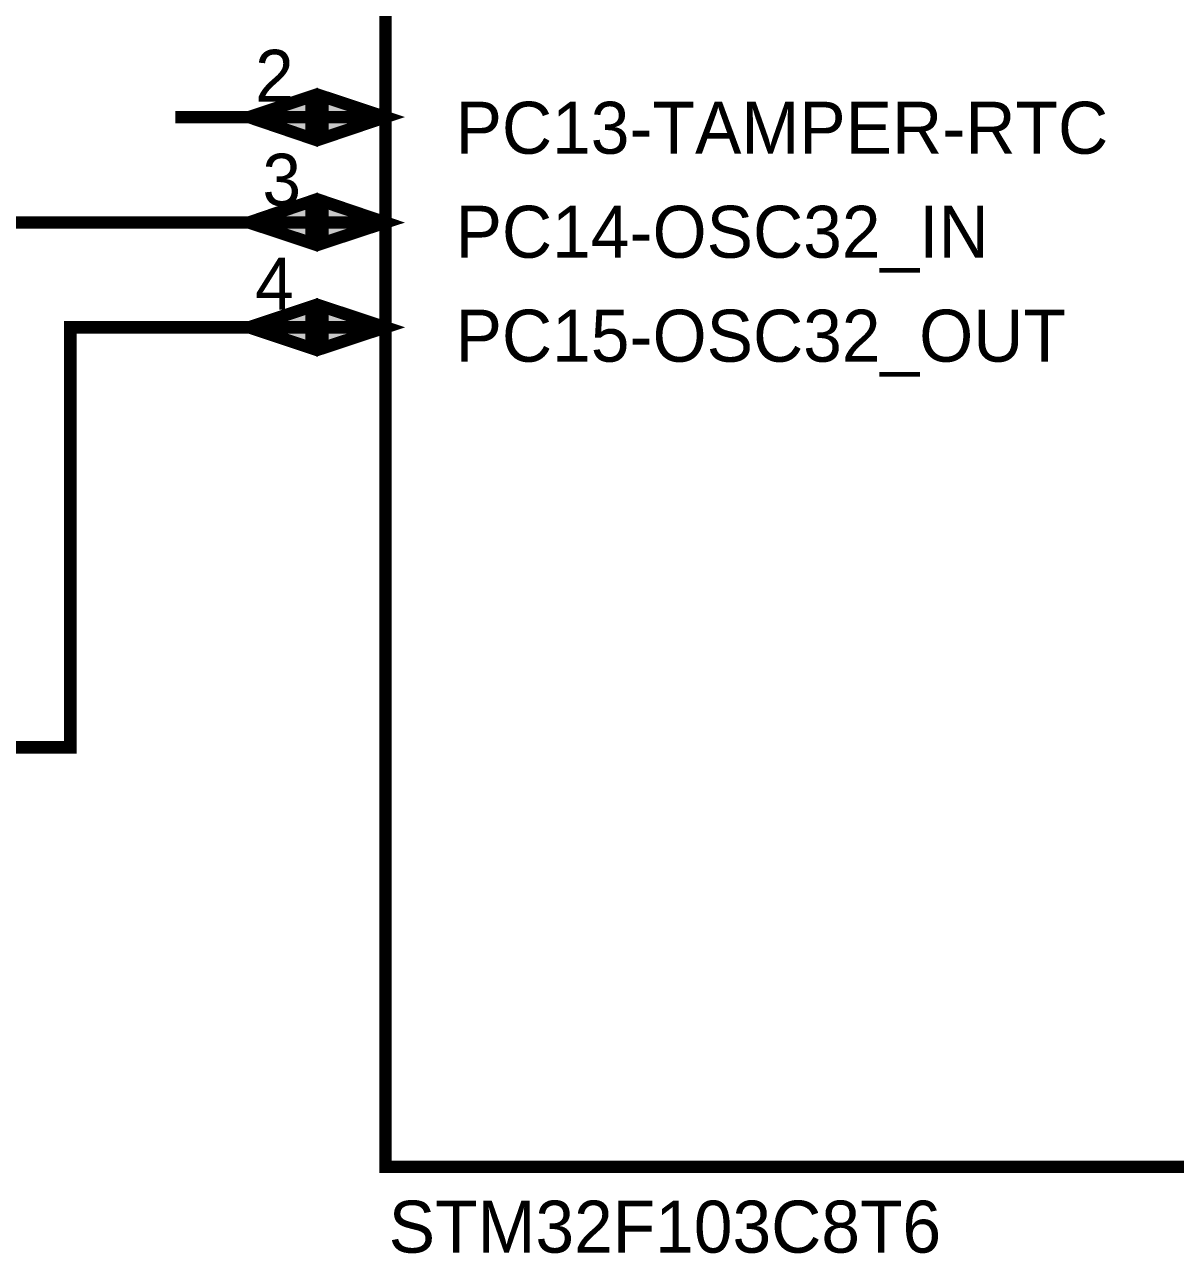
# Model space of a CAD drawing. Header units: millimetres. Extents: x 0 to 19, y 0 to 9.5.
# Drawn here: x 10.257 to 11.353, y 4.717 to 5.888 of the extents above; entities that cross this region are included whole.
import ezdxf

# ---------------------------------------------------------------- set-up
doc = ezdxf.new("R2010")
doc.units = ezdxf.units.MM
doc.header["$MEASUREMENT"] = 0
doc.layers.add('Sheet', color=255, linetype='Continuous')

msp = doc.modelspace()

# ---------------------------------------------------------------- linework, layer by layer
at = {"layer": 'Sheet'}
for points, const_width in [([(10.6004, 8.2997), (12.2004, 8.2997), (12.2004, 4.8), (10.6004, 4.8), (10.6004, 8.2997)], 0.0118), ([(10.6004, 8.2997), (10.6004, 4.8), (12.2004, 4.8), (12.2004, 8.2997), (10.6004, 8.2997), (10.6004, 8.2997)], 0.0039), ([(10.5301, 5.8199), (10.5301, 5.7797), (10.4704, 5.8), (10.5301, 5.8199)], 0.0118), ([(10.5301, 5.8199), (10.5301, 5.7797), (10.4704, 5.8), (10.5301, 5.8199)], 0.0039), ([(10.5403, 5.8199), (10.6004, 5.8), (10.5403, 5.7797), (10.5403, 5.8199)], 0.0118), ([(10.5403, 5.8199), (10.6004, 5.8), (10.5403, 5.7797), (10.5403, 5.8199)], 0.0039), ([(10.5301, 5.72), (10.5301, 5.6798), (10.4704, 5.6996), (10.5301, 5.72)], 0.0118), ([(10.5403, 5.72), (10.6004, 5.6996), (10.5403, 5.6798), (10.5403, 5.72)], 0.0118), ([(10.5301, 5.72), (10.5301, 5.6798), (10.4704, 5.6996), (10.5301, 5.72)], 0.0039), ([(10.5403, 5.72), (10.6004, 5.6996), (10.5403, 5.6798), (10.5403, 5.72)], 0.0039), ([(10.5301, 5.6196), (10.5301, 5.5798), (10.4704, 5.5997), (10.5301, 5.6196)], 0.0118), ([(10.5301, 5.6196), (10.5301, 5.5798), (10.4704, 5.5997), (10.5301, 5.6196)], 0.0039), ([(10.5403, 5.6196), (10.6004, 5.5997), (10.5403, 5.5798), (10.5403, 5.6196)], 0.0118), ([(10.5403, 5.6196), (10.6004, 5.5997), (10.5403, 5.5798), (10.5403, 5.6196)], 0.0039)]:
    msp.add_lwpolyline(points, close=True, dxfattribs=dict(at, const_width=const_width))
at = {"layer": 'Sheet', "const_width": 0.0118}
for points in [[(10.6004, 5.8), (10.4001, 5.8)], [(9.6004, 5.6996), (9.9001, 5.6996), (10.4001, 5.6996)], [(10.6004, 5.6996), (10.4001, 5.6996)], [(10.4001, 5.5997), (10.3002, 5.5997), (10.3002, 5.1996), (9.9001, 5.1996), (9.9001, 5.3999)], [(10.6004, 5.5997), (10.4001, 5.5997)]]:
    msp.add_lwpolyline(points, dxfattribs=at)
at = {"layer": 'Sheet'}
for points in [[(10.532, 5.8227), (10.4638, 5.8), (10.532, 5.7773)], [(10.5381, 5.7773), (10.6062, 5.8), (10.5381, 5.8227)], [(10.532, 5.7227), (10.4638, 5.7), (10.532, 5.6773)], [(10.5381, 5.6773), (10.6062, 5.7), (10.5381, 5.7227)], [(10.532, 5.6227), (10.4638, 5.6), (10.532, 5.5773)], [(10.5381, 5.5773), (10.6062, 5.6), (10.5381, 5.6227)]]:
    msp.add_solid(points, dxfattribs=at)

# ---------------------------------------------------------------- texts
for s, height, p in [('2', 0.0495, (10.4762, 5.8146)), ('PC13-TAMPER-RTC', 0.049516, (10.6672, 5.7651)), ('3', 0.0495, (10.4832, 5.7156)), ('PC14-OSC32_IN', 0.049516, (10.6672, 5.666)), ('4', 0.0495, (10.4762, 5.6165)), ('PC15-OSC32_OUT', 0.049516, (10.6672, 5.567)), ('STM32F103C8T6', 0.049516, (10.6035, 4.7182))]:
    msp.add_text(s, height=height, dxfattribs=at).set_placement(p)

doc.saveas('drawing.dxf')
